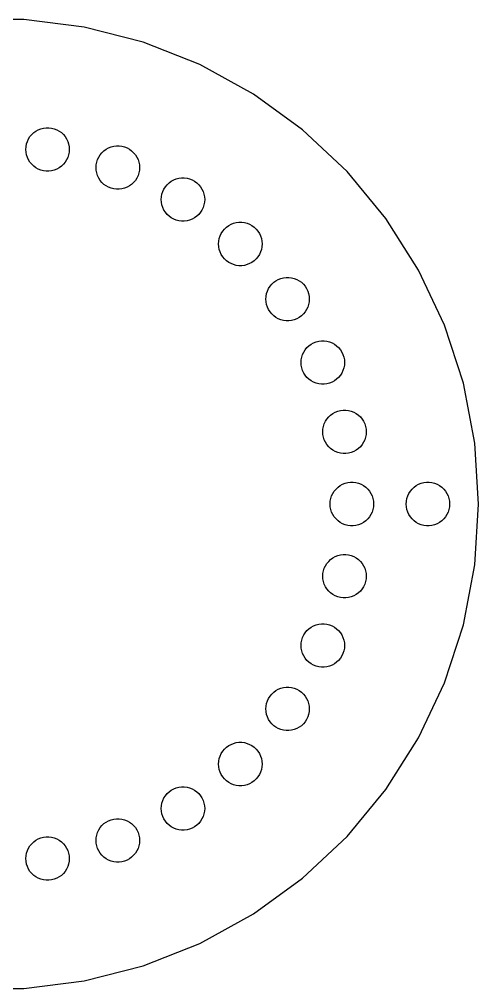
# Model space of a CAD drawing. Header units: metres. Extents: x -67 to 67, y -67 to 226.
# Drawn here: x 3.6 to 67, y 92.1 to 225.9 of the extents above; entities that cross this region are included whole.
import ezdxf

# ---------------------------------------------------------------- set-up
doc = ezdxf.new("R2010")
doc.units = ezdxf.units.M

msp = doc.modelspace()

# ---------------------------------------------------------------- linework, layer by layer
for p, q in [((4.20695, 225.868), (-4.20695, 225.868)), ((12.5545, 224.813), (4.20695, 225.868)), ((20.7041, 222.721), (12.5545, 224.813)), ((28.5272, 219.623), (20.7041, 222.721)), ((35.9004, 215.57), (28.5272, 219.623)), ((42.7074, 210.624), (35.9004, 215.57)), ((5.06862, 209.693), (5.30876, 209.983)), ((5.30876, 209.983), (5.58339, 210.241)), ((5.58339, 210.241), (5.88818, 210.462)), ((5.88818, 210.462), (6.21832, 210.644)), ((6.21832, 210.644), (6.56862, 210.782)), ((6.56862, 210.782), (6.93352, 210.876)), ((6.93352, 210.876), (7.3073, 210.923)), ((7.3073, 210.923), (7.68404, 210.923)), ((7.68404, 210.923), (8.05782, 210.876)), ((8.05782, 210.876), (8.42271, 210.782)), ((8.42271, 210.782), (8.77301, 210.644)), ((8.77301, 210.644), (9.10315, 210.462)), ((9.10315, 210.462), (9.40794, 210.241)), ((9.40794, 210.241), (9.68257, 209.983)), ((9.68257, 209.983), (9.92271, 209.693)), ((48.8409, 204.865), (42.7074, 210.624)), ((4.51932, 208.305), (4.58992, 208.675)), ((4.58992, 208.675), (4.70634, 209.034)), ((4.70634, 209.034), (4.86674, 209.374)), ((4.86674, 209.374), (5.06862, 209.693)), ((9.92271, 209.693), (10.1246, 209.374)), ((10.1246, 209.374), (10.285, 209.034)), ((10.285, 209.034), (10.4014, 208.675)), ((10.4014, 208.675), (10.472, 208.305)), ((4.49567, 207.929), (4.51932, 208.305)), ((4.51932, 207.553), (4.49567, 207.929)), ((4.58992, 207.183), (4.51932, 207.553)), ((10.472, 207.553), (10.4014, 207.183)), ((10.472, 208.305), (10.4957, 207.929)), ((10.4957, 207.929), (10.472, 207.553)), ((14.7646, 207.182), (15.0047, 207.472)), ((15.0047, 207.472), (15.2793, 207.73)), ((15.2793, 207.73), (15.5841, 207.952)), ((15.5841, 207.952), (15.9143, 208.133)), ((15.9143, 208.133), (16.2646, 208.272)), ((16.2646, 208.272), (16.6295, 208.366)), ((16.6295, 208.366), (17.0032, 208.413)), ((17.0032, 208.413), (17.38, 208.413)), ((17.38, 208.413), (17.7538, 208.366)), ((17.7538, 208.366), (18.1187, 208.272)), ((18.1187, 208.272), (18.4689, 208.133)), ((18.4689, 208.133), (18.7991, 207.952)), ((18.7991, 207.952), (19.1039, 207.73)), ((19.1039, 207.73), (19.3785, 207.472)), ((19.3785, 207.472), (19.6187, 207.182)), ((4.70634, 206.825), (4.58992, 207.183)), ((4.86674, 206.484), (4.70634, 206.825)), ((5.06862, 206.166), (4.86674, 206.484)), ((5.30876, 205.876), (5.06862, 206.166)), ((9.92271, 206.166), (9.68257, 205.876)), ((10.1246, 206.484), (9.92271, 206.166)), ((10.285, 206.825), (10.1246, 206.484)), ((10.4014, 207.183), (10.285, 206.825)), ((14.2153, 205.795), (14.2859, 206.165)), ((14.2859, 206.165), (14.4023, 206.523)), ((14.4023, 206.523), (14.5627, 206.864)), ((14.5627, 206.864), (14.7646, 207.182)), ((19.6187, 207.182), (19.8205, 206.864)), ((19.8205, 206.864), (19.9809, 206.523)), ((19.9809, 206.523), (20.0974, 206.165)), ((20.0974, 206.165), (20.168, 205.795)), ((5.58339, 205.618), (5.30876, 205.876)), ((5.88818, 205.396), (5.58339, 205.618)), ((6.21832, 205.215), (5.88818, 205.396)), ((6.56862, 205.076), (6.21832, 205.215)), ((6.93352, 204.982), (6.56862, 205.076)), ((7.3073, 204.935), (6.93352, 204.982)), ((7.68404, 204.935), (7.3073, 204.935)), ((8.05782, 204.982), (7.68404, 204.935)), ((8.42271, 205.076), (8.05782, 204.982)), ((8.77301, 205.215), (8.42271, 205.076)), ((9.10315, 205.396), (8.77301, 205.215)), ((9.40794, 205.618), (9.10315, 205.396)), ((9.68257, 205.876), (9.40794, 205.618)), ((14.1916, 205.419), (14.2153, 205.795)), ((14.2153, 205.043), (14.1916, 205.419)), ((14.2859, 204.673), (14.2153, 205.043)), ((14.4023, 204.314), (14.2859, 204.673)), ((20.0974, 204.673), (19.9809, 204.314)), ((20.168, 205.043), (20.0974, 204.673)), ((20.168, 205.795), (20.1916, 205.419)), ((20.1916, 205.419), (20.168, 205.043)), ((54.2041, 198.382), (48.8409, 204.865)), ((14.5627, 203.973), (14.4023, 204.314)), ((14.7646, 203.655), (14.5627, 203.973)), ((15.0047, 203.365), (14.7646, 203.655)), ((15.2793, 203.107), (15.0047, 203.365)), ((19.3785, 203.365), (19.1039, 203.107)), ((19.6187, 203.655), (19.3785, 203.365)), ((19.8205, 203.973), (19.6187, 203.655)), ((19.9809, 204.314), (19.8205, 203.973)), ((23.9968, 203.062), (24.2714, 203.319)), ((24.2714, 203.319), (24.5762, 203.541)), ((24.5762, 203.541), (24.9064, 203.722)), ((24.9064, 203.722), (25.2567, 203.861)), ((25.2567, 203.861), (25.6216, 203.955)), ((25.6216, 203.955), (25.9953, 204.002)), ((25.9953, 204.002), (26.3721, 204.002)), ((26.3721, 204.002), (26.7458, 203.955)), ((26.7458, 203.955), (27.1108, 203.861)), ((27.1108, 203.861), (27.461, 203.722)), ((27.461, 203.722), (27.7912, 203.541)), ((27.7912, 203.541), (28.096, 203.319)), ((28.096, 203.319), (28.3706, 203.062)), ((15.5841, 202.886), (15.2793, 203.107)), ((15.9143, 202.704), (15.5841, 202.886)), ((16.2646, 202.566), (15.9143, 202.704)), ((16.6295, 202.472), (16.2646, 202.566)), ((17.0032, 202.425), (16.6295, 202.472)), ((17.38, 202.425), (17.0032, 202.425)), ((17.7538, 202.472), (17.38, 202.425)), ((18.1187, 202.566), (17.7538, 202.472)), ((18.4689, 202.704), (18.1187, 202.566)), ((18.7991, 202.886), (18.4689, 202.704)), ((19.1039, 203.107), (18.7991, 202.886)), ((23.278, 201.754), (23.3944, 202.112)), ((23.3944, 202.112), (23.5548, 202.453)), ((23.5548, 202.453), (23.7567, 202.771)), ((23.7567, 202.771), (23.9968, 203.062)), ((28.3706, 203.062), (28.6108, 202.771)), ((28.6108, 202.771), (28.8126, 202.453)), ((28.8126, 202.453), (28.973, 202.112)), ((28.973, 202.112), (29.0895, 201.754)), ((23.1837, 201.008), (23.2074, 201.384)), ((23.2074, 200.632), (23.1837, 201.008)), ((23.2074, 201.384), (23.278, 201.754)), ((23.278, 200.262), (23.2074, 200.632)), ((29.0895, 201.754), (29.16, 201.384)), ((29.16, 200.632), (29.0895, 200.262)), ((29.16, 201.384), (29.1837, 201.008)), ((29.1837, 201.008), (29.16, 200.632)), ((23.3944, 199.904), (23.278, 200.262)), ((23.5548, 199.563), (23.3944, 199.904)), ((23.7567, 199.245), (23.5548, 199.563)), ((28.8126, 199.563), (28.6108, 199.245)), ((28.973, 199.904), (28.8126, 199.563)), ((29.0895, 200.262), (28.973, 199.904)), ((23.9968, 198.954), (23.7567, 199.245)), ((24.2714, 198.696), (23.9968, 198.954)), ((24.5762, 198.475), (24.2714, 198.696)), ((24.9064, 198.293), (24.5762, 198.475)), ((25.2567, 198.155), (24.9064, 198.293)), ((25.6216, 198.061), (25.2567, 198.155)), ((25.9953, 198.014), (25.6216, 198.061)), ((26.3721, 198.014), (25.9953, 198.014)), ((26.7458, 198.061), (26.3721, 198.014)), ((27.1108, 198.155), (26.7458, 198.061)), ((27.461, 198.293), (27.1108, 198.155)), ((27.7912, 198.475), (27.461, 198.293)), ((28.096, 198.696), (27.7912, 198.475)), ((28.3706, 198.954), (28.096, 198.696)), ((28.6108, 199.245), (28.3706, 198.954)), ((58.7125, 191.277), (54.2041, 198.382)), ((31.4749, 196.322), (31.6768, 196.641)), ((31.6768, 196.641), (31.9169, 196.931)), ((31.9169, 196.931), (32.1916, 197.189)), ((32.1916, 197.189), (32.4964, 197.41)), ((32.4964, 197.41), (32.8265, 197.592)), ((32.8265, 197.592), (33.1768, 197.73)), ((33.1768, 197.73), (33.5417, 197.824)), ((33.5417, 197.824), (33.9155, 197.871)), ((33.9155, 197.871), (34.2922, 197.871)), ((34.2922, 197.871), (34.666, 197.824)), ((34.666, 197.824), (35.0309, 197.73)), ((35.0309, 197.73), (35.3812, 197.592)), ((35.3812, 197.592), (35.7113, 197.41)), ((35.7113, 197.41), (36.0161, 197.189)), ((36.0161, 197.189), (36.2908, 196.931)), ((36.2908, 196.931), (36.5309, 196.641)), ((36.5309, 196.641), (36.7328, 196.322)), ((31.1275, 195.253), (31.1981, 195.623)), ((31.1981, 195.623), (31.3145, 195.982)), ((31.3145, 195.982), (31.4749, 196.322)), ((36.7328, 196.322), (36.8932, 195.982)), ((36.8932, 195.982), (37.0096, 195.623)), ((37.0096, 195.623), (37.0802, 195.253)), ((31.1039, 194.877), (31.1275, 195.253)), ((31.1275, 194.501), (31.1039, 194.877)), ((31.1981, 194.131), (31.1275, 194.501)), ((31.3145, 193.773), (31.1981, 194.131)), ((37.0096, 194.131), (36.8932, 193.773)), ((37.0802, 194.501), (37.0096, 194.131)), ((37.0802, 195.253), (37.1039, 194.877)), ((37.1039, 194.877), (37.0802, 194.501)), ((31.4749, 193.432), (31.3145, 193.773)), ((31.6768, 193.114), (31.4749, 193.432)), ((31.9169, 192.824), (31.6768, 193.114)), ((32.1916, 192.566), (31.9169, 192.824)), ((36.2908, 192.824), (36.0161, 192.566)), ((36.5309, 193.114), (36.2908, 192.824)), ((36.7328, 193.432), (36.5309, 193.114)), ((36.8932, 193.773), (36.7328, 193.432)), ((32.4964, 192.344), (32.1916, 192.566)), ((32.8265, 192.163), (32.4964, 192.344)), ((33.1768, 192.024), (32.8265, 192.163)), ((33.5417, 191.93), (33.1768, 192.024)), ((33.9155, 191.883), (33.5417, 191.93)), ((34.2922, 191.883), (33.9155, 191.883)), ((34.666, 191.93), (34.2922, 191.883)), ((35.0309, 192.024), (34.666, 191.93)), ((35.3812, 192.163), (35.0309, 192.024)), ((35.7113, 192.344), (35.3812, 192.163)), ((36.0161, 192.566), (35.7113, 192.344)), ((62.295, 183.664), (58.7125, 191.277)), ((39.0203, 189.811), (39.3504, 189.992)), ((39.3504, 189.992), (39.7007, 190.131)), ((39.7007, 190.131), (40.0656, 190.225)), ((40.0656, 190.225), (40.4394, 190.272)), ((40.4394, 190.272), (40.8162, 190.272)), ((40.8162, 190.272), (41.1899, 190.225)), ((41.1899, 190.225), (41.5548, 190.131)), ((41.5548, 190.131), (41.9051, 189.992)), ((41.9051, 189.992), (42.2353, 189.811)), ((37.8385, 188.382), (37.9989, 188.723)), ((37.9989, 188.723), (38.2007, 189.041)), ((38.2007, 189.041), (38.4409, 189.331)), ((38.4409, 189.331), (38.7155, 189.589)), ((38.7155, 189.589), (39.0203, 189.811)), ((42.2353, 189.811), (42.5401, 189.589)), ((42.5401, 189.589), (42.8147, 189.331)), ((42.8147, 189.331), (43.0548, 189.041)), ((43.0548, 189.041), (43.2567, 188.723)), ((43.2567, 188.723), (43.4171, 188.382)), ((37.6278, 187.278), (37.6514, 187.654)), ((37.6514, 186.902), (37.6278, 187.278)), ((37.6514, 187.654), (37.722, 188.024)), ((37.722, 188.024), (37.8385, 188.382)), ((43.4171, 188.382), (43.5335, 188.024)), ((43.5335, 188.024), (43.6041, 187.654)), ((43.6041, 187.654), (43.6278, 187.278)), ((43.6278, 187.278), (43.6041, 186.902)), ((37.722, 186.532), (37.6514, 186.902)), ((37.8385, 186.173), (37.722, 186.532)), ((37.9989, 185.833), (37.8385, 186.173)), ((43.4171, 186.173), (43.2567, 185.833)), ((43.5335, 186.532), (43.4171, 186.173)), ((43.6041, 186.902), (43.5335, 186.532)), ((38.2007, 185.514), (37.9989, 185.833)), ((38.4409, 185.224), (38.2007, 185.514)), ((38.7155, 184.966), (38.4409, 185.224)), ((39.0203, 184.745), (38.7155, 184.966)), ((39.3504, 184.563), (39.0203, 184.745)), ((39.7007, 184.425), (39.3504, 184.563)), ((41.9051, 184.563), (41.5548, 184.425)), ((42.2353, 184.745), (41.9051, 184.563)), ((42.5401, 184.966), (42.2353, 184.745)), ((42.8147, 185.224), (42.5401, 184.966)), ((43.0548, 185.514), (42.8147, 185.224)), ((43.2567, 185.833), (43.0548, 185.514)), ((40.0656, 184.331), (39.7007, 184.425)), ((40.4394, 184.284), (40.0656, 184.331)), ((40.8162, 184.284), (40.4394, 184.284)), ((41.1899, 184.331), (40.8162, 184.284)), ((41.5548, 184.425), (41.1899, 184.331)), ((64.8951, 175.662), (62.295, 183.664)), ((43.0614, 180.284), (43.3015, 180.574)), ((43.3015, 180.574), (43.5761, 180.832)), ((43.5761, 180.832), (43.8809, 181.054)), ((43.8809, 181.054), (44.2111, 181.235)), ((44.2111, 181.235), (44.5614, 181.374)), ((44.5614, 181.374), (44.9263, 181.467)), ((44.9263, 181.467), (45.3, 181.515)), ((45.3, 181.515), (45.6768, 181.515)), ((45.6768, 181.515), (46.0506, 181.467)), ((46.0506, 181.467), (46.4155, 181.374)), ((46.4155, 181.374), (46.7657, 181.235)), ((46.7657, 181.235), (47.0959, 181.054)), ((47.0959, 181.054), (47.4007, 180.832)), ((47.4007, 180.832), (47.6753, 180.574)), ((47.6753, 180.574), (47.9155, 180.284)), ((42.5121, 178.897), (42.5827, 179.267)), ((42.5827, 179.267), (42.6991, 179.625)), ((42.6991, 179.625), (42.8595, 179.966)), ((42.8595, 179.966), (43.0614, 180.284)), ((47.9155, 180.284), (48.1173, 179.966)), ((48.1173, 179.966), (48.2777, 179.625)), ((48.2777, 179.625), (48.3941, 179.267)), ((48.3941, 179.267), (48.4648, 178.897)), ((42.4884, 178.521), (42.5121, 178.897)), ((42.5121, 178.145), (42.4884, 178.521)), ((42.5827, 177.775), (42.5121, 178.145)), ((48.4648, 178.145), (48.3941, 177.775)), ((48.4648, 178.897), (48.4884, 178.521)), ((48.4884, 178.521), (48.4648, 178.145)), ((42.6991, 177.416), (42.5827, 177.775)), ((42.8595, 177.075), (42.6991, 177.416)), ((43.0614, 176.757), (42.8595, 177.075)), ((43.3015, 176.467), (43.0614, 176.757)), ((47.9155, 176.757), (47.6753, 176.467)), ((48.1173, 177.075), (47.9155, 176.757)), ((48.2777, 177.416), (48.1173, 177.075)), ((48.3941, 177.775), (48.2777, 177.416)), ((43.5761, 176.209), (43.3015, 176.467)), ((43.8809, 175.988), (43.5761, 176.209)), ((44.2111, 175.806), (43.8809, 175.988)), ((44.5614, 175.667), (44.2111, 175.806)), ((44.9263, 175.574), (44.5614, 175.667)), ((45.3, 175.527), (44.9263, 175.574)), ((45.6768, 175.527), (45.3, 175.527)), ((46.0506, 175.574), (45.6768, 175.527)), ((46.4155, 175.667), (46.0506, 175.574)), ((46.7657, 175.806), (46.4155, 175.667)), ((47.0959, 175.988), (46.7657, 175.806)), ((47.4007, 176.209), (47.0959, 175.988)), ((47.6753, 176.467), (47.4007, 176.209)), ((66.4717, 167.397), (64.8951, 175.662)), ((46.2998, 171.018), (46.5744, 171.276)), ((46.5744, 171.276), (46.8792, 171.497)), ((46.8792, 171.497), (47.2094, 171.679)), ((47.2094, 171.679), (47.5597, 171.817)), ((47.5597, 171.817), (47.9246, 171.911)), ((47.9246, 171.911), (48.2984, 171.958)), ((48.2984, 171.958), (48.6751, 171.958)), ((48.6751, 171.958), (49.0489, 171.911)), ((49.0489, 171.911), (49.4138, 171.817)), ((49.4138, 171.817), (49.7641, 171.679)), ((49.7641, 171.679), (50.0942, 171.497)), ((50.0942, 171.497), (50.399, 171.276)), ((50.399, 171.276), (50.6736, 171.018)), ((45.581, 169.71), (45.6974, 170.069)), ((45.6974, 170.069), (45.8578, 170.41)), ((45.8578, 170.41), (46.0597, 170.728)), ((46.0597, 170.728), (46.2998, 171.018)), ((50.6736, 171.018), (50.9138, 170.728)), ((50.9138, 170.728), (51.1156, 170.41)), ((51.1156, 170.41), (51.2761, 170.069)), ((51.2761, 170.069), (51.3925, 169.71)), ((45.4867, 168.964), (45.5104, 169.34)), ((45.5104, 168.588), (45.4867, 168.964)), ((45.5104, 169.34), (45.581, 169.71)), ((45.581, 168.218), (45.5104, 168.588)), ((51.3925, 169.71), (51.4631, 169.34)), ((51.4631, 168.588), (51.3925, 168.218)), ((51.4631, 169.34), (51.4867, 168.964)), ((51.4867, 168.964), (51.4631, 168.588)), ((45.6974, 167.86), (45.581, 168.218)), ((45.8578, 167.519), (45.6974, 167.86)), ((46.0597, 167.201), (45.8578, 167.519)), ((46.2998, 166.911), (46.0597, 167.201)), ((50.9138, 167.201), (50.6736, 166.911)), ((51.1156, 167.519), (50.9138, 167.201)), ((51.2761, 167.86), (51.1156, 167.519)), ((51.3925, 168.218), (51.2761, 167.86)), ((67, 159), (66.4717, 167.397)), ((46.5744, 166.653), (46.2998, 166.911)), ((46.8792, 166.431), (46.5744, 166.653)), ((47.2094, 166.25), (46.8792, 166.431)), ((47.5597, 166.111), (47.2094, 166.25)), ((47.9246, 166.017), (47.5597, 166.111)), ((48.2984, 165.97), (47.9246, 166.017)), ((48.6751, 165.97), (48.2984, 165.97)), ((49.0489, 166.017), (48.6751, 165.97)), ((49.4138, 166.111), (49.0489, 166.017)), ((49.7641, 166.25), (49.4138, 166.111)), ((50.0942, 166.431), (49.7641, 166.25)), ((50.399, 166.653), (50.0942, 166.431)), ((50.6736, 166.911), (50.399, 166.653)), ((48.2227, 161.714), (48.5729, 161.853)), ((48.5729, 161.853), (48.9379, 161.947)), ((48.9379, 161.947), (49.3116, 161.994)), ((49.3116, 161.994), (49.6884, 161.994)), ((49.6884, 161.994), (50.0621, 161.947)), ((50.0621, 161.947), (50.427, 161.853)), ((50.427, 161.853), (50.7773, 161.714)), ((58.7227, 161.714), (59.0729, 161.853)), ((59.0729, 161.853), (59.4379, 161.947)), ((59.4379, 161.947), (59.8116, 161.994)), ((59.8116, 161.994), (60.1884, 161.994)), ((60.1884, 161.994), (60.5621, 161.947)), ((60.5621, 161.947), (60.927, 161.853)), ((60.927, 161.853), (61.2773, 161.714)), ((46.8711, 160.445), (47.0729, 160.763)), ((47.0729, 160.763), (47.3131, 161.054)), ((47.3131, 161.054), (47.5877, 161.312)), ((47.5877, 161.312), (47.8925, 161.533)), ((47.8925, 161.533), (48.2227, 161.714)), ((50.7773, 161.714), (51.1075, 161.533)), ((51.1075, 161.533), (51.4123, 161.312)), ((51.4123, 161.312), (51.6869, 161.054)), ((51.6869, 161.054), (51.927, 160.763)), ((51.927, 160.763), (52.1289, 160.445)), ((57.3711, 160.445), (57.5729, 160.763)), ((57.5729, 160.763), (57.8131, 161.054)), ((57.8131, 161.054), (58.0877, 161.312)), ((58.0877, 161.312), (58.3925, 161.533)), ((58.3925, 161.533), (58.7227, 161.714)), ((61.2773, 161.714), (61.6075, 161.533)), ((61.6075, 161.533), (61.9123, 161.312)), ((61.9123, 161.312), (62.1869, 161.054)), ((62.1869, 161.054), (62.427, 160.763)), ((62.427, 160.763), (62.6289, 160.445)), ((46.5, 159), (46.5237, 159.376)), ((46.5237, 159.376), (46.5942, 159.746)), ((46.5942, 159.746), (46.7107, 160.104)), ((46.7107, 160.104), (46.8711, 160.445)), ((52.1289, 160.445), (52.2893, 160.104)), ((52.2893, 160.104), (52.4057, 159.746)), ((52.4057, 159.746), (52.4763, 159.376)), ((52.4763, 159.376), (52.5, 159)), ((57, 159), (57.0237, 159.376)), ((57.0237, 159.376), (57.0942, 159.746)), ((57.0942, 159.746), (57.2107, 160.104)), ((57.2107, 160.104), (57.3711, 160.445)), ((62.6289, 160.445), (62.7893, 160.104)), ((62.7893, 160.104), (62.9057, 159.746)), ((62.9057, 159.746), (62.9763, 159.376)), ((62.9763, 159.376), (63, 159)), ((46.5237, 158.624), (46.5, 159)), ((46.5942, 158.254), (46.5237, 158.624)), ((46.7107, 157.896), (46.5942, 158.254)), ((46.8711, 157.555), (46.7107, 157.896)), ((52.2893, 157.896), (52.1289, 157.555)), ((52.4057, 158.254), (52.2893, 157.896)), ((52.4763, 158.624), (52.4057, 158.254)), ((52.5, 159), (52.4763, 158.624)), ((57.0237, 158.624), (57, 159)), ((57.0942, 158.254), (57.0237, 158.624)), ((57.2107, 157.896), (57.0942, 158.254)), ((57.3711, 157.555), (57.2107, 157.896)), ((62.7893, 157.896), (62.6289, 157.555)), ((62.9057, 158.254), (62.7893, 157.896)), ((62.9763, 158.624), (62.9057, 158.254)), ((63, 159), (62.9763, 158.624)), ((66.4717, 150.603), (67, 159)), ((47.0729, 157.237), (46.8711, 157.555)), ((47.3131, 156.946), (47.0729, 157.237)), ((47.5877, 156.688), (47.3131, 156.946)), ((47.8925, 156.467), (47.5877, 156.688)), ((51.4123, 156.688), (51.1075, 156.467)), ((51.6869, 156.946), (51.4123, 156.688)), ((51.927, 157.237), (51.6869, 156.946)), ((52.1289, 157.555), (51.927, 157.237)), ((57.5729, 157.237), (57.3711, 157.555)), ((57.8131, 156.946), (57.5729, 157.237)), ((58.0877, 156.688), (57.8131, 156.946)), ((58.3925, 156.467), (58.0877, 156.688)), ((61.9123, 156.688), (61.6075, 156.467)), ((62.1869, 156.946), (61.9123, 156.688)), ((62.427, 157.237), (62.1869, 156.946)), ((62.6289, 157.555), (62.427, 157.237)), ((48.2227, 156.286), (47.8925, 156.467)), ((48.5729, 156.147), (48.2227, 156.286)), ((48.9379, 156.053), (48.5729, 156.147)), ((49.3116, 156.006), (48.9379, 156.053)), ((49.6884, 156.006), (49.3116, 156.006)), ((50.0621, 156.053), (49.6884, 156.006)), ((50.427, 156.147), (50.0621, 156.053)), ((50.7773, 156.286), (50.427, 156.147)), ((51.1075, 156.467), (50.7773, 156.286)), ((58.7227, 156.286), (58.3925, 156.467)), ((59.0729, 156.147), (58.7227, 156.286)), ((59.4379, 156.053), (59.0729, 156.147)), ((59.8116, 156.006), (59.4379, 156.053)), ((60.1884, 156.006), (59.8116, 156.006)), ((60.5621, 156.053), (60.1884, 156.006)), ((60.927, 156.147), (60.5621, 156.053)), ((61.2773, 156.286), (60.927, 156.147)), ((61.6075, 156.467), (61.2773, 156.286)), ((46.2998, 151.089), (46.5744, 151.347)), ((46.5744, 151.347), (46.8792, 151.569)), ((46.8792, 151.569), (47.2094, 151.75)), ((47.2094, 151.75), (47.5597, 151.889)), ((47.5597, 151.889), (47.9246, 151.983)), ((47.9246, 151.983), (48.2984, 152.03)), ((48.2984, 152.03), (48.6751, 152.03)), ((48.6751, 152.03), (49.0489, 151.983)), ((49.0489, 151.983), (49.4138, 151.889)), ((49.4138, 151.889), (49.7641, 151.75)), ((49.7641, 151.75), (50.0942, 151.569)), ((50.0942, 151.569), (50.399, 151.347)), ((50.399, 151.347), (50.6736, 151.089)), ((45.581, 149.782), (45.6974, 150.14)), ((45.6974, 150.14), (45.8578, 150.481)), ((45.8578, 150.481), (46.0597, 150.799)), ((46.0597, 150.799), (46.2998, 151.089)), ((50.6736, 151.089), (50.9138, 150.799)), ((50.9138, 150.799), (51.1156, 150.481)), ((51.1156, 150.481), (51.2761, 150.14)), ((51.2761, 150.14), (51.3925, 149.782)), ((64.8951, 142.338), (66.4717, 150.603)), ((45.4867, 149.036), (45.5104, 149.412)), ((45.5104, 148.66), (45.4867, 149.036)), ((45.5104, 149.412), (45.581, 149.782)), ((45.581, 148.29), (45.5104, 148.66)), ((51.3925, 149.782), (51.4631, 149.412)), ((51.4631, 148.66), (51.3925, 148.29)), ((51.4631, 149.412), (51.4867, 149.036)), ((51.4867, 149.036), (51.4631, 148.66)), ((45.6974, 147.931), (45.581, 148.29)), ((45.8578, 147.59), (45.6974, 147.931)), ((46.0597, 147.272), (45.8578, 147.59)), ((46.2998, 146.982), (46.0597, 147.272)), ((50.9138, 147.272), (50.6736, 146.982)), ((51.1156, 147.59), (50.9138, 147.272)), ((51.2761, 147.931), (51.1156, 147.59)), ((51.3925, 148.29), (51.2761, 147.931)), ((46.5744, 146.724), (46.2998, 146.982)), ((46.8792, 146.503), (46.5744, 146.724)), ((47.2094, 146.321), (46.8792, 146.503)), ((47.5597, 146.183), (47.2094, 146.321)), ((47.9246, 146.089), (47.5597, 146.183)), ((48.2984, 146.042), (47.9246, 146.089)), ((48.6751, 146.042), (48.2984, 146.042)), ((49.0489, 146.089), (48.6751, 146.042)), ((49.4138, 146.183), (49.0489, 146.089)), ((49.7641, 146.321), (49.4138, 146.183)), ((50.0942, 146.503), (49.7641, 146.321)), ((50.399, 146.724), (50.0942, 146.503)), ((50.6736, 146.982), (50.399, 146.724)), ((43.3015, 141.533), (43.5761, 141.791)), ((43.5761, 141.791), (43.8809, 142.012)), ((43.8809, 142.012), (44.2111, 142.194)), ((44.2111, 142.194), (44.5614, 142.333)), ((44.5614, 142.333), (44.9263, 142.426)), ((44.9263, 142.426), (45.3, 142.473)), ((45.3, 142.473), (45.6768, 142.473)), ((45.6768, 142.473), (46.0506, 142.426)), ((46.0506, 142.426), (46.4155, 142.333)), ((46.4155, 142.333), (46.7657, 142.194)), ((46.7657, 142.194), (47.0959, 142.012)), ((47.0959, 142.012), (47.4007, 141.791)), ((47.4007, 141.791), (47.6753, 141.533)), ((62.295, 134.336), (64.8951, 142.338)), ((42.5827, 140.225), (42.6991, 140.584)), ((42.6991, 140.584), (42.8595, 140.925)), ((42.8595, 140.925), (43.0614, 141.243)), ((43.0614, 141.243), (43.3015, 141.533)), ((47.6753, 141.533), (47.9155, 141.243)), ((47.9155, 141.243), (48.1173, 140.925)), ((48.1173, 140.925), (48.2777, 140.584)), ((48.2777, 140.584), (48.3941, 140.225)), ((42.4884, 139.479), (42.5121, 139.855)), ((42.5121, 139.103), (42.4884, 139.479)), ((42.5121, 139.855), (42.5827, 140.225)), ((42.5827, 138.733), (42.5121, 139.103)), ((48.3941, 140.225), (48.4648, 139.855)), ((48.4648, 139.103), (48.3941, 138.733)), ((48.4648, 139.855), (48.4884, 139.479)), ((48.4884, 139.479), (48.4648, 139.103)), ((42.6991, 138.375), (42.5827, 138.733)), ((42.8595, 138.034), (42.6991, 138.375)), ((43.0614, 137.716), (42.8595, 138.034)), ((48.1173, 138.034), (47.9155, 137.716)), ((48.2777, 138.375), (48.1173, 138.034)), ((48.3941, 138.733), (48.2777, 138.375)), ((43.3015, 137.426), (43.0614, 137.716)), ((43.5761, 137.168), (43.3015, 137.426)), ((43.8809, 136.946), (43.5761, 137.168)), ((44.2111, 136.765), (43.8809, 136.946)), ((44.5614, 136.626), (44.2111, 136.765)), ((44.9263, 136.533), (44.5614, 136.626)), ((45.3, 136.485), (44.9263, 136.533)), ((45.6768, 136.485), (45.3, 136.485)), ((46.0506, 136.533), (45.6768, 136.485)), ((46.4155, 136.626), (46.0506, 136.533)), ((46.7657, 136.765), (46.4155, 136.626)), ((47.0959, 136.946), (46.7657, 136.765)), ((47.4007, 137.168), (47.0959, 136.946)), ((47.6753, 137.426), (47.4007, 137.168)), ((47.9155, 137.716), (47.6753, 137.426)), ((58.7125, 126.723), (62.295, 134.336)), ((37.9989, 132.167), (38.2007, 132.486)), ((38.2007, 132.486), (38.4409, 132.776)), ((38.4409, 132.776), (38.7155, 133.034)), ((38.7155, 133.034), (39.0203, 133.255)), ((39.0203, 133.255), (39.3504, 133.437)), ((39.3504, 133.437), (39.7007, 133.575)), ((39.7007, 133.575), (40.0656, 133.669)), ((40.0656, 133.669), (40.4394, 133.716)), ((40.4394, 133.716), (40.8162, 133.716)), ((40.8162, 133.716), (41.1899, 133.669)), ((41.1899, 133.669), (41.5548, 133.575)), ((41.5548, 133.575), (41.9051, 133.437)), ((41.9051, 133.437), (42.2353, 133.255)), ((42.2353, 133.255), (42.5401, 133.034)), ((42.5401, 133.034), (42.8147, 132.776)), ((42.8147, 132.776), (43.0548, 132.486)), ((43.0548, 132.486), (43.2567, 132.167)), ((37.6278, 130.722), (37.6514, 131.098)), ((37.6514, 131.098), (37.722, 131.468)), ((37.722, 131.468), (37.8385, 131.827)), ((37.8385, 131.827), (37.9989, 132.167)), ((43.2567, 132.167), (43.4171, 131.827)), ((43.4171, 131.827), (43.5335, 131.468)), ((43.5335, 131.468), (43.6041, 131.098)), ((43.6041, 131.098), (43.6278, 130.722)), ((37.6514, 130.346), (37.6278, 130.722)), ((37.722, 129.976), (37.6514, 130.346)), ((37.8385, 129.618), (37.722, 129.976)), ((43.5335, 129.976), (43.4171, 129.618)), ((43.6041, 130.346), (43.5335, 129.976)), ((43.6278, 130.722), (43.6041, 130.346)), ((37.9989, 129.277), (37.8385, 129.618)), ((38.2007, 128.959), (37.9989, 129.277)), ((38.4409, 128.669), (38.2007, 128.959)), ((38.7155, 128.411), (38.4409, 128.669)), ((39.0203, 128.189), (38.7155, 128.411)), ((42.5401, 128.411), (42.2353, 128.189)), ((42.8147, 128.669), (42.5401, 128.411)), ((43.0548, 128.959), (42.8147, 128.669)), ((43.2567, 129.277), (43.0548, 128.959)), ((43.4171, 129.618), (43.2567, 129.277)), ((39.3504, 128.008), (39.0203, 128.189)), ((39.7007, 127.869), (39.3504, 128.008)), ((40.0656, 127.775), (39.7007, 127.869)), ((40.4394, 127.728), (40.0656, 127.775)), ((40.8162, 127.728), (40.4394, 127.728)), ((41.1899, 127.775), (40.8162, 127.728)), ((41.5548, 127.869), (41.1899, 127.775)), ((41.9051, 128.008), (41.5548, 127.869)), ((42.2353, 128.189), (41.9051, 128.008)), ((32.4964, 125.656), (32.8265, 125.837)), ((32.8265, 125.837), (33.1768, 125.976)), ((33.1768, 125.976), (33.5417, 126.07)), ((33.5417, 126.07), (33.9155, 126.117)), ((33.9155, 126.117), (34.2922, 126.117)), ((34.2922, 126.117), (34.666, 126.07)), ((34.666, 126.07), (35.0309, 125.976)), ((35.0309, 125.976), (35.3812, 125.837)), ((35.3812, 125.837), (35.7113, 125.656)), ((54.2041, 119.618), (58.7125, 126.723)), ((31.3145, 124.227), (31.4749, 124.568)), ((31.4749, 124.568), (31.6768, 124.886)), ((31.6768, 124.886), (31.9169, 125.176)), ((31.9169, 125.176), (32.1916, 125.434)), ((32.1916, 125.434), (32.4964, 125.656)), ((35.7113, 125.656), (36.0161, 125.434)), ((36.0161, 125.434), (36.2908, 125.176)), ((36.2908, 125.176), (36.5309, 124.886)), ((36.5309, 124.886), (36.7328, 124.568)), ((36.7328, 124.568), (36.8932, 124.227)), ((31.1039, 123.123), (31.1275, 123.499)), ((31.1275, 122.747), (31.1039, 123.123)), ((31.1275, 123.499), (31.1981, 123.869)), ((31.1981, 123.869), (31.3145, 124.227)), ((36.8932, 124.227), (37.0096, 123.869)), ((37.0096, 123.869), (37.0802, 123.499)), ((37.0802, 123.499), (37.1039, 123.123)), ((37.1039, 123.123), (37.0802, 122.747)), ((31.1981, 122.377), (31.1275, 122.747)), ((31.3145, 122.018), (31.1981, 122.377)), ((31.4749, 121.678), (31.3145, 122.018)), ((36.8932, 122.018), (36.7328, 121.678)), ((37.0096, 122.377), (36.8932, 122.018)), ((37.0802, 122.747), (37.0096, 122.377)), ((31.6768, 121.359), (31.4749, 121.678)), ((31.9169, 121.069), (31.6768, 121.359)), ((32.1916, 120.811), (31.9169, 121.069)), ((32.4964, 120.59), (32.1916, 120.811)), ((32.8265, 120.408), (32.4964, 120.59)), ((33.1768, 120.27), (32.8265, 120.408)), ((35.3812, 120.408), (35.0309, 120.27)), ((35.7113, 120.59), (35.3812, 120.408)), ((36.0161, 120.811), (35.7113, 120.59)), ((36.2908, 121.069), (36.0161, 120.811)), ((36.5309, 121.359), (36.2908, 121.069)), ((36.7328, 121.678), (36.5309, 121.359)), ((23.7567, 118.755), (23.9968, 119.046)), ((23.9968, 119.046), (24.2714, 119.304)), ((24.2714, 119.304), (24.5762, 119.525)), ((24.5762, 119.525), (24.9064, 119.707)), ((24.9064, 119.707), (25.2567, 119.845)), ((25.2567, 119.845), (25.6216, 119.939)), ((25.6216, 119.939), (25.9953, 119.986)), ((25.9953, 119.986), (26.3721, 119.986)), ((26.3721, 119.986), (26.7458, 119.939)), ((26.7458, 119.939), (27.1108, 119.845)), ((27.1108, 119.845), (27.461, 119.707)), ((27.461, 119.707), (27.7912, 119.525)), ((27.7912, 119.525), (28.096, 119.304)), ((28.096, 119.304), (28.3706, 119.046)), ((28.3706, 119.046), (28.6108, 118.755)), ((33.5417, 120.176), (33.1768, 120.27)), ((33.9155, 120.129), (33.5417, 120.176)), ((34.2922, 120.129), (33.9155, 120.129)), ((34.666, 120.176), (34.2922, 120.129)), ((35.0309, 120.27), (34.666, 120.176)), ((48.8409, 113.135), (54.2041, 119.618)), ((23.2074, 117.368), (23.278, 117.738)), ((23.278, 117.738), (23.3944, 118.096)), ((23.3944, 118.096), (23.5548, 118.437)), ((23.5548, 118.437), (23.7567, 118.755)), ((28.6108, 118.755), (28.8126, 118.437)), ((28.8126, 118.437), (28.973, 118.096)), ((28.973, 118.096), (29.0895, 117.738)), ((29.0895, 117.738), (29.16, 117.368)), ((23.1837, 116.992), (23.2074, 117.368)), ((23.2074, 116.616), (23.1837, 116.992)), ((23.278, 116.246), (23.2074, 116.616)), ((29.16, 116.616), (29.0895, 116.246)), ((29.16, 117.368), (29.1837, 116.992)), ((29.1837, 116.992), (29.16, 116.616)), ((15.2793, 114.893), (15.5841, 115.114)), ((15.5841, 115.114), (15.9143, 115.296)), ((15.9143, 115.296), (16.2646, 115.434)), ((16.2646, 115.434), (16.6295, 115.528)), ((16.6295, 115.528), (17.0032, 115.575)), ((17.0032, 115.575), (17.38, 115.575)), ((17.38, 115.575), (17.7538, 115.528)), ((17.7538, 115.528), (18.1187, 115.434)), ((18.1187, 115.434), (18.4689, 115.296)), ((18.4689, 115.296), (18.7991, 115.114)), ((18.7991, 115.114), (19.1039, 114.893)), ((23.3944, 115.888), (23.278, 116.246)), ((23.5548, 115.547), (23.3944, 115.888)), ((23.7567, 115.229), (23.5548, 115.547)), ((23.9968, 114.938), (23.7567, 115.229)), ((28.6108, 115.229), (28.3706, 114.938)), ((28.8126, 115.547), (28.6108, 115.229)), ((28.973, 115.888), (28.8126, 115.547)), ((29.0895, 116.246), (28.973, 115.888)), ((14.2859, 113.327), (14.4023, 113.686)), ((14.4023, 113.686), (14.5627, 114.027)), ((14.5627, 114.027), (14.7646, 114.345)), ((14.7646, 114.345), (15.0047, 114.635)), ((15.0047, 114.635), (15.2793, 114.893)), ((19.1039, 114.893), (19.3785, 114.635)), ((19.3785, 114.635), (19.6187, 114.345)), ((19.6187, 114.345), (19.8205, 114.027)), ((19.8205, 114.027), (19.9809, 113.686)), ((19.9809, 113.686), (20.0974, 113.327)), ((24.2714, 114.681), (23.9968, 114.938)), ((24.5762, 114.459), (24.2714, 114.681)), ((24.9064, 114.278), (24.5762, 114.459)), ((25.2567, 114.139), (24.9064, 114.278)), ((25.6216, 114.045), (25.2567, 114.139)), ((25.9953, 113.998), (25.6216, 114.045)), ((26.3721, 113.998), (25.9953, 113.998)), ((26.7458, 114.045), (26.3721, 113.998)), ((27.1108, 114.139), (26.7458, 114.045)), ((27.461, 114.278), (27.1108, 114.139)), ((27.7912, 114.459), (27.461, 114.278)), ((28.096, 114.681), (27.7912, 114.459)), ((28.3706, 114.938), (28.096, 114.681)), ((5.30876, 112.124), (5.58339, 112.382)), ((5.58339, 112.382), (5.88818, 112.604)), ((5.88818, 112.604), (6.21832, 112.785)), ((6.21832, 112.785), (6.56862, 112.924)), ((6.56862, 112.924), (6.93352, 113.018)), ((6.93352, 113.018), (7.3073, 113.065)), ((7.3073, 113.065), (7.68404, 113.065)), ((7.68404, 113.065), (8.05782, 113.018)), ((8.05782, 113.018), (8.42271, 112.924)), ((8.42271, 112.924), (8.77301, 112.785)), ((8.77301, 112.785), (9.10315, 112.604)), ((9.10315, 112.604), (9.40794, 112.382)), ((9.40794, 112.382), (9.68257, 112.124)), ((14.1916, 112.581), (14.2153, 112.957)), ((14.2153, 112.205), (14.1916, 112.581)), ((14.2153, 112.957), (14.2859, 113.327)), ((20.0974, 113.327), (20.168, 112.957)), ((20.168, 112.957), (20.1916, 112.581)), ((20.1916, 112.581), (20.168, 112.205)), ((42.7074, 107.376), (48.8409, 113.135)), ((4.58992, 110.817), (4.70634, 111.175)), ((4.70634, 111.175), (4.86674, 111.516)), ((4.86674, 111.516), (5.06862, 111.834)), ((5.06862, 111.834), (5.30876, 112.124)), ((9.68257, 112.124), (9.92271, 111.834)), ((9.92271, 111.834), (10.1246, 111.516)), ((10.1246, 111.516), (10.285, 111.175)), ((10.285, 111.175), (10.4014, 110.817)), ((14.2859, 111.835), (14.2153, 112.205)), ((14.4023, 111.477), (14.2859, 111.835)), ((14.5627, 111.136), (14.4023, 111.477)), ((14.7646, 110.818), (14.5627, 111.136)), ((19.8205, 111.136), (19.6187, 110.818)), ((19.9809, 111.477), (19.8205, 111.136)), ((20.0974, 111.835), (19.9809, 111.477)), ((20.168, 112.205), (20.0974, 111.835)), ((4.49567, 110.071), (4.51932, 110.447)), ((4.51932, 109.695), (4.49567, 110.071)), ((4.51932, 110.447), (4.58992, 110.817)), ((4.58992, 109.325), (4.51932, 109.695)), ((10.4014, 110.817), (10.472, 110.447)), ((10.472, 109.695), (10.4014, 109.325)), ((10.472, 110.447), (10.4957, 110.071)), ((10.4957, 110.071), (10.472, 109.695)), ((15.0047, 110.528), (14.7646, 110.818)), ((15.2793, 110.27), (15.0047, 110.528)), ((15.5841, 110.048), (15.2793, 110.27)), ((15.9143, 109.867), (15.5841, 110.048)), ((16.2646, 109.728), (15.9143, 109.867)), ((16.6295, 109.634), (16.2646, 109.728)), ((18.1187, 109.728), (17.7538, 109.634)), ((18.4689, 109.867), (18.1187, 109.728)), ((18.7991, 110.048), (18.4689, 109.867)), ((19.1039, 110.27), (18.7991, 110.048)), ((19.3785, 110.528), (19.1039, 110.27)), ((19.6187, 110.818), (19.3785, 110.528)), ((4.70634, 108.966), (4.58992, 109.325)), ((4.86674, 108.626), (4.70634, 108.966)), ((5.06862, 108.307), (4.86674, 108.626)), ((10.1246, 108.626), (9.92271, 108.307)), ((10.285, 108.966), (10.1246, 108.626)), ((10.4014, 109.325), (10.285, 108.966)), ((17.0032, 109.587), (16.6295, 109.634)), ((17.38, 109.587), (17.0032, 109.587)), ((17.7538, 109.634), (17.38, 109.587)), ((5.30876, 108.017), (5.06862, 108.307)), ((5.58339, 107.759), (5.30876, 108.017)), ((5.88818, 107.538), (5.58339, 107.759)), ((6.21832, 107.356), (5.88818, 107.538)), ((6.56862, 107.218), (6.21832, 107.356)), ((6.93352, 107.124), (6.56862, 107.218)), ((7.3073, 107.077), (6.93352, 107.124)), ((7.68404, 107.077), (7.3073, 107.077)), ((8.05782, 107.124), (7.68404, 107.077)), ((8.42271, 107.218), (8.05782, 107.124)), ((8.77301, 107.356), (8.42271, 107.218)), ((9.10315, 107.538), (8.77301, 107.356)), ((9.40794, 107.759), (9.10315, 107.538)), ((9.68257, 108.017), (9.40794, 107.759)), ((9.92271, 108.307), (9.68257, 108.017)), ((35.9004, 102.43), (42.7074, 107.376)), ((28.5272, 98.3766), (35.9004, 102.43)), ((20.7041, 95.2792), (28.5272, 98.3766)), ((12.5545, 93.1868), (20.7041, 95.2792)), ((4.20695, 92.1322), (12.5545, 93.1868)), ((-4.20695, 92.1322), (4.20695, 92.1322))]:
    msp.add_line(p, q)

doc.saveas('drawing.dxf')
